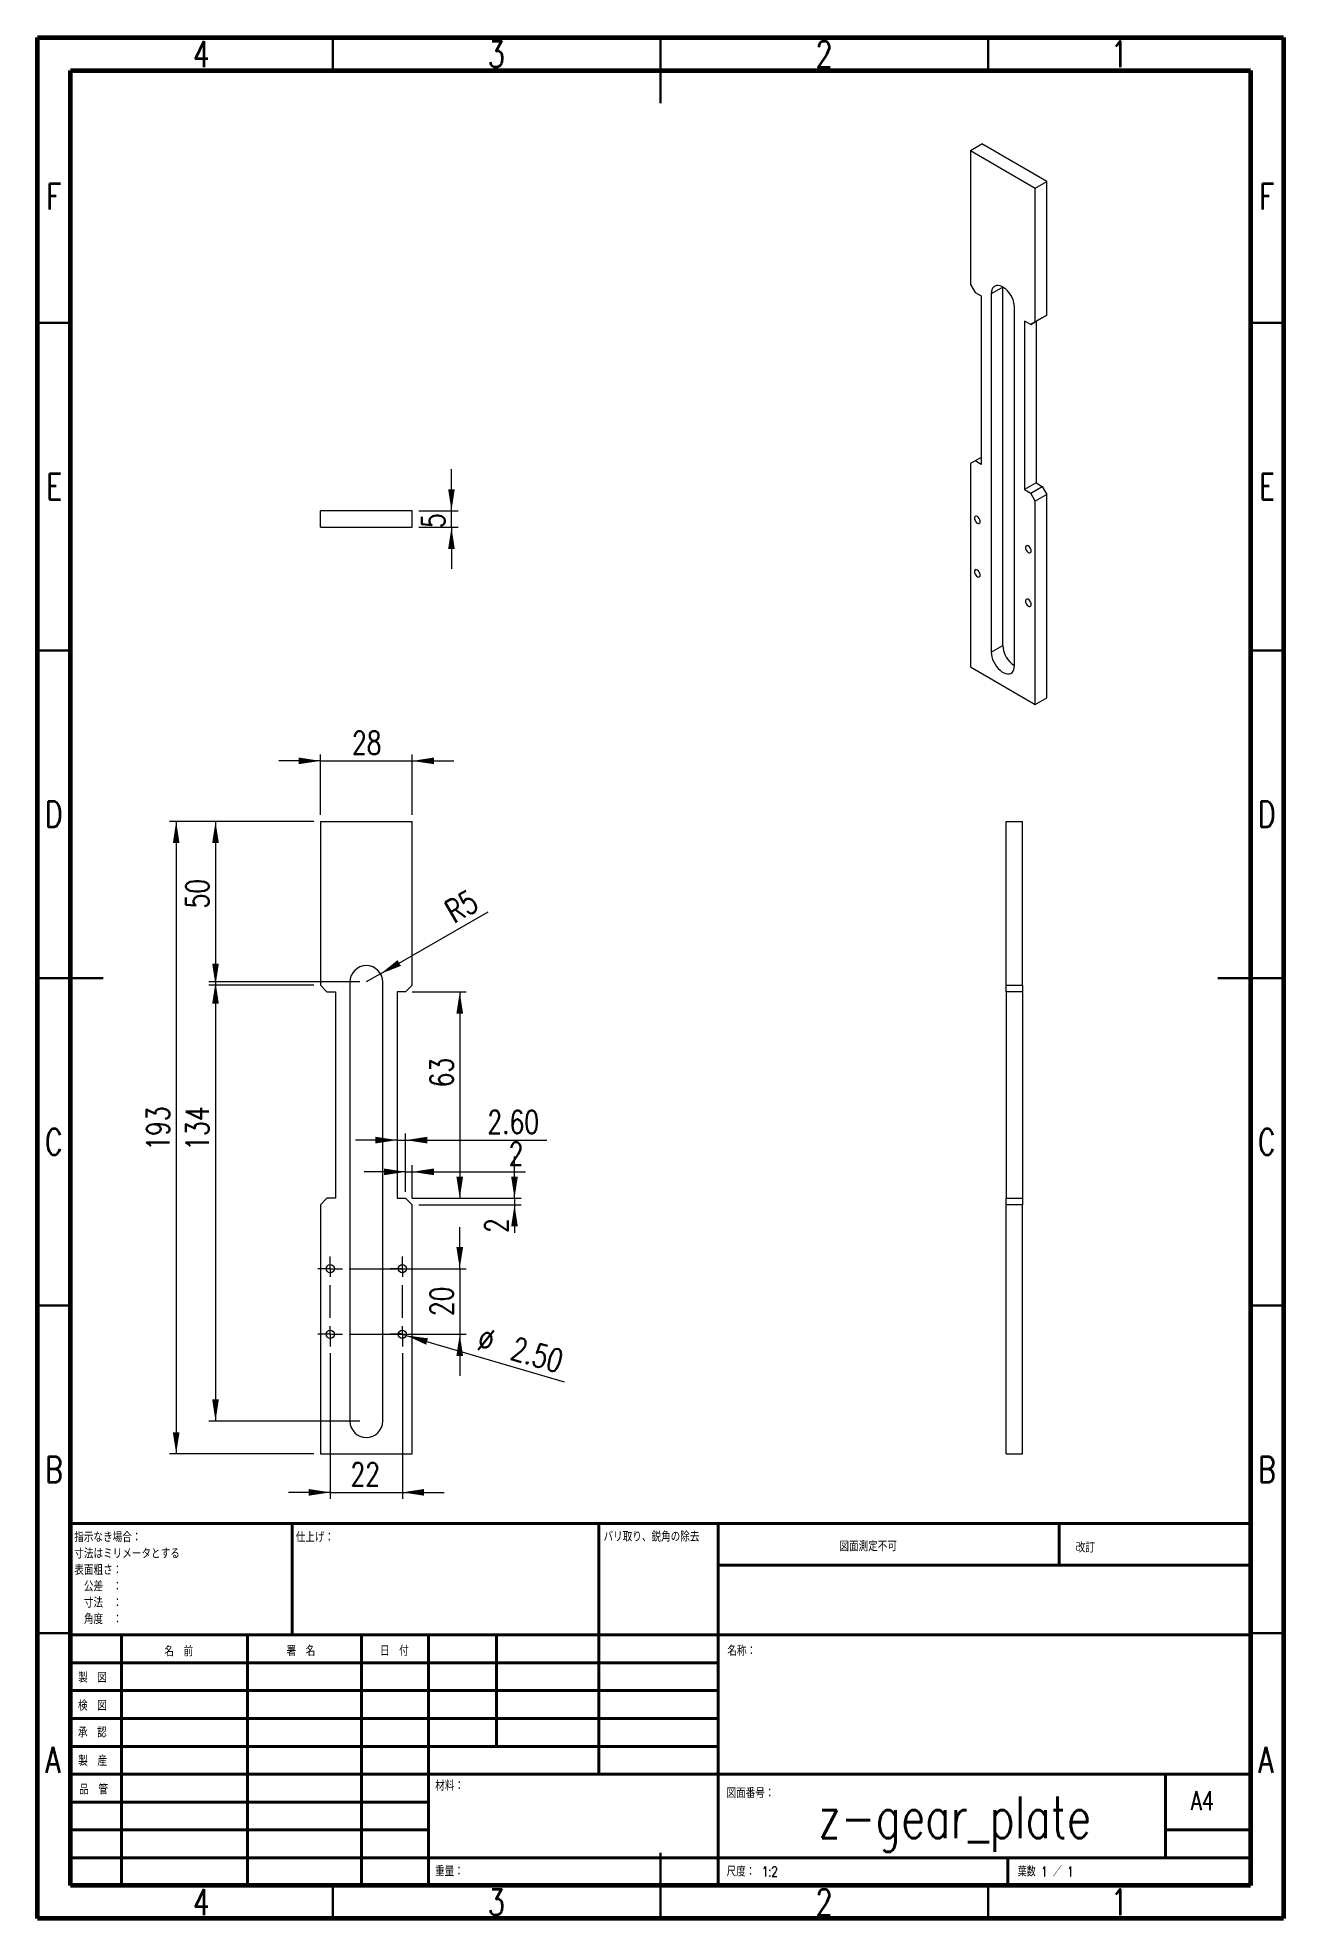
# Model space of a CAD drawing. Header units: millimetres. Extents: x 15 to 205, y 5 to 292.
import ezdxf

# ---------------------------------------------------------------- set-up
doc = ezdxf.new("R2010")
doc.units = ezdxf.units.MM
doc.linetypes.add('CENTERX2', pattern=[20.32, 12.7, -2.54, 2.54, -2.54])
doc.styles.add('SLDTEXTSTYLE0', font='TXT', dxfattribs={"width": 0.75, "bigfont": 'bigfont'})
doc.styles.add('SLDTEXTSTYLE1', font='TXT', dxfattribs={"width": 0.65625, "bigfont": 'bigfont'})
doc.dimstyles.new('SLDDIMSTYLE0', dxfattribs={"dimtxt": 3.5, "dimasz": 3.302, "dimexe": 0, "dimexo": 0.0625, "dimgap": 0.875, "dimtad": 1, "dimlfac": 2, "dimrnd": 1e-09, "dimzin": 12, "dimdsep": 46, "dimtxsty": 'SLDTEXTSTYLE0', "dimsah": 1, "dimcen": 0.09, "dimadec": 0, "dimazin": 3, "dimtfac": 1, "dimtofl": 0, "dimtmove": 0, "dimatfit": 3, "dimfxl": 1, "dimfrac": 2, "dimtolj": 1, "dimtzin": 12, "dimarcsym": 0})
doc.dimstyles.new('SLDDIMSTYLE1', dxfattribs={"dimtxt": 3.5, "dimasz": 3.302, "dimexe": 0, "dimexo": 0.0625, "dimgap": 0.875, "dimtad": 1, "dimlfac": 2, "dimrnd": 1e-09, "dimzin": 12, "dimdsep": 46, "dimtxsty": 'SLDTEXTSTYLE0', "dimsah": 1, "dimcen": 0.09, "dimadec": 0, "dimazin": 3, "dimtfac": 1, "dimtmove": 0, "dimatfit": 0, "dimfxl": 1, "dimfrac": 2, "dimtolj": 1, "dimtzin": 12, "dimarcsym": 0})
doc.dimstyles.new('SLDDIMSTYLE2', dxfattribs={"dimtxt": 3.5, "dimasz": 3.302, "dimexe": 0, "dimexo": 0.0625, "dimgap": 0.875, "dimtad": 1, "dimlfac": 2, "dimrnd": 1e-09, "dimzin": 12, "dimdsep": 46, "dimtxsty": 'SLDTEXTSTYLE0', "dimsah": 1, "dimcen": 0, "dimadec": 0, "dimazin": 3, "dimtfac": 1, "dimtofl": 0, "dimtmove": 0, "dimatfit": 3, "dimfxl": 1, "dimfrac": 2, "dimtolj": 1, "dimtzin": 12, "dimarcsym": 0})
doc.dimstyles.new('SLDDIMSTYLE3', dxfattribs={"dimtxt": 3.5, "dimasz": 3.302, "dimexe": 0, "dimexo": 0.0625, "dimgap": 0.875, "dimtad": 1, "dimlfac": 2, "dimrnd": 1e-09, "dimzin": 4, "dimdsep": 46, "dimtxsty": 'SLDTEXTSTYLE0', "dimsah": 1, "dimcen": 0.09, "dimadec": 0, "dimazin": 1, "dimtfac": 1, "dimtmove": 0, "dimatfit": 0, "dimfxl": 1, "dimfrac": 2, "dimtolj": 1, "dimtzin": 12, "dimarcsym": 0})
doc.dimstyles.new('SLDDIMSTYLE4', dxfattribs={"dimtxt": 3.5, "dimasz": 3.302, "dimexe": 0, "dimexo": 0.0625, "dimgap": 0.875, "dimtad": 1, "dimlfac": 2, "dimrnd": 1e-09, "dimzin": 4, "dimdsep": 46, "dimtxsty": 'SLDTEXTSTYLE0', "dimblk1": 'NONE', "dimsah": 1, "dimcen": 0, "dimadec": 0, "dimazin": 1, "dimtfac": 1, "dimtmove": 0, "dimatfit": 3, "dimldrblk": 'NONE', "dimfxl": 1, "dimfrac": 2, "dimtolj": 1, "dimtzin": 12, "dimarcsym": 0})

# ---------------------------------------------------------------- blocks, each defined once
blk = doc.blocks.new('SW_NOTE_0')
at = {"color": 0, "linetype": 'Continuous', "lineweight": 0, "char_height": 1.5, "attachment_point": 1, "style": 'SLDTEXTSTYLE0'}
for s, insert in [('指示なき場合：', (0, 1.93)), ('寸法はミリメータとする\u3000', (0, -0.57)), ('表面粗さ：', (0, -3.07)), ('\u3000公差\u3000：', (0, -5.57)), ('\u3000寸法\u3000：', (0, -8.07)), ('\u3000角度\u3000：', (0, -10.57))]:
    blk.add_mtext(s, dxfattribs=dict(at, insert=insert))
blk = doc.blocks.new('_D')
at = {"color": 7, "linetype": 'Continuous', "lineweight": 0}
for p, q in [((57.13, 172.39), (35.13, 172.39)), ((36.13, 172.39), (36.13, 75.89)), ((57.13, 75.89), (35.13, 75.89))]:
    blk.add_line(p, q, dxfattribs=at)
for points in [[(36.13, 172.39), (35.62, 169.08), (36.64, 169.08)], [(36.13, 75.89), (36.64, 79.19), (35.62, 79.19)]]:
    blk.add_solid(points, dxfattribs=at)
at = {"color": 7, "linetype": 'Continuous', "lineweight": 0, "insert": (31.62, 122.15), "char_height": 3.5, "attachment_point": 1, "rotation": 90, "style": 'SLDTEXTSTYLE0'}
blk.add_mtext('193', dxfattribs=at)
blk = doc.blocks.new('_D_1')
at = {"color": 7, "linetype": 'Continuous', "lineweight": 0}
for p, q in [((58.13, 181.63), (51.78, 181.63)), ((58.13, 173.39), (58.13, 182.63)), ((58.13, 181.63), (72.13, 181.63)), ((72.13, 173.39), (72.13, 182.63)), ((72.13, 181.63), (78.48, 181.63))]:
    blk.add_line(p, q, dxfattribs=at)
for points in [[(58.13, 181.63), (54.83, 182.14), (54.83, 181.13)], [(72.13, 181.63), (75.43, 181.13), (75.43, 182.14)]]:
    blk.add_solid(points, dxfattribs=at)
at = {"color": 7, "linetype": 'Continuous', "lineweight": 0, "insert": (62.95, 186.15), "char_height": 3.5, "attachment_point": 1, "style": 'SLDTEXTSTYLE0'}
blk.add_mtext('28', dxfattribs=at)
blk = doc.blocks.new('_D_2')
at = {"color": 7, "linetype": 'Continuous', "lineweight": 0}
for p, q in [((57.13, 172.39), (41.13, 172.39)), ((42.13, 172.39), (42.13, 147.39)), ((57.13, 147.39), (41.13, 147.39))]:
    blk.add_line(p, q, dxfattribs=at)
for points in [[(42.13, 172.39), (41.62, 169.08), (42.64, 169.08)], [(42.13, 147.39), (42.64, 150.69), (41.62, 150.69)]]:
    blk.add_solid(points, dxfattribs=at)
at = {"color": 7, "linetype": 'Continuous', "lineweight": 0, "insert": (37.62, 159.12), "char_height": 3.5, "attachment_point": 1, "rotation": 90, "style": 'SLDTEXTSTYLE0'}
blk.add_mtext('50', dxfattribs=at)
blk = doc.blocks.new('_D_3')
at = {"color": 7, "linetype": 'Continuous', "lineweight": 0}
for p, q in [((64.13, 147.89), (41.13, 147.89)), ((42.13, 147.89), (42.13, 80.89)), ((64.13, 80.89), (41.13, 80.89))]:
    blk.add_line(p, q, dxfattribs=at)
for points in [[(42.13, 147.89), (41.62, 144.58), (42.64, 144.58)], [(42.13, 80.89), (42.64, 84.19), (41.62, 84.19)]]:
    blk.add_solid(points, dxfattribs=at)
at = {"color": 7, "linetype": 'Continuous', "lineweight": 0, "insert": (37.62, 122.15), "char_height": 3.5, "attachment_point": 1, "rotation": 90, "style": 'SLDTEXTSTYLE0'}
blk.add_mtext('134', dxfattribs=at)
blk = doc.blocks.new('_D_4')
at = {"color": 7, "linetype": 'Continuous', "lineweight": 0}
for q in [(83.72, 158.62), (65.13, 147.89)]:
    blk.add_line((67.3, 149.14), q, dxfattribs=at)
blk.add_solid([(67.3, 149.14), (70.41, 150.35), (69.9, 151.23)], dxfattribs=at)
at = {"color": 7, "linetype": 'Continuous', "lineweight": 0, "insert": (76.78, 159.79), "char_height": 3.5, "attachment_point": 1, "rotation": 30, "style": 'SLDTEXTSTYLE0'}
blk.add_mtext('R5', dxfattribs=at)
blk = doc.blocks.new('_D_5')
at = {"color": 7, "linetype": 'Continuous', "lineweight": 0}
for p, q in [((79.38, 104.14), (79.38, 110.49)), ((62.51, 104.14), (80.38, 104.14)), ((79.38, 104.14), (79.38, 94.14)), ((62.51, 94.14), (80.38, 94.14)), ((79.38, 94.14), (79.38, 87.79))]:
    blk.add_line(p, q, dxfattribs=at)
for points in [[(79.38, 104.14), (79.89, 107.44), (78.87, 107.44)], [(79.38, 94.14), (78.87, 90.83), (79.89, 90.83)]]:
    blk.add_solid(points, dxfattribs=at)
at = {"color": 7, "linetype": 'Continuous', "lineweight": 0, "insert": (74.87, 96.91), "char_height": 3.5, "attachment_point": 1, "rotation": 90, "style": 'SLDTEXTSTYLE0'}
blk.add_mtext('20', dxfattribs=at)
blk = doc.blocks.new('_D_6')
at = {"color": 7, "linetype": 'Continuous', "lineweight": 0}
for p, q in [((59.63, 91.26), (59.63, 69.01)), ((70.63, 91.26), (70.63, 69.01)), ((59.63, 70.01), (53.28, 70.01)), ((59.63, 70.01), (70.63, 70.01)), ((70.63, 70.01), (76.98, 70.01))]:
    blk.add_line(p, q, dxfattribs=at)
for points in [[(59.63, 70.01), (56.33, 70.52), (56.33, 69.5)], [(70.63, 70.01), (73.93, 69.5), (73.93, 70.52)]]:
    blk.add_solid(points, dxfattribs=at)
at = {"color": 7, "linetype": 'Continuous', "lineweight": 0, "insert": (62.72, 74.52), "char_height": 3.5, "attachment_point": 1, "style": 'SLDTEXTSTYLE0'}
blk.add_mtext('22', dxfattribs=at)
blk = doc.blocks.new('_D_7')
at = {"color": 7, "linetype": 'Continuous', "lineweight": 0}
for p, q in [((72.13, 146.39), (80.38, 146.39)), ((79.38, 146.39), (79.38, 114.89)), ((72.13, 114.89), (80.38, 114.89))]:
    blk.add_line(p, q, dxfattribs=at)
for points in [[(79.38, 146.39), (78.87, 143.08), (79.89, 143.08)], [(79.38, 114.89), (79.89, 118.19), (78.87, 118.19)]]:
    blk.add_solid(points, dxfattribs=at)
at = {"color": 7, "linetype": 'Continuous', "lineweight": 0, "insert": (74.87, 131.82), "char_height": 3.5, "attachment_point": 1, "rotation": 90, "style": 'SLDTEXTSTYLE0'}
blk.add_mtext('63', dxfattribs=at)
blk = doc.blocks.new('_D_8')
at = {"color": 7, "linetype": 'Continuous', "lineweight": 0}
for p, q in [((69.83, 123.76), (63.48, 123.76)), ((69.83, 123.76), (71.13, 123.76)), ((71.13, 115.89), (71.13, 124.76)), ((71.13, 123.76), (92.66, 123.76))]:
    blk.add_line(p, q, dxfattribs=at)
for points in [[(69.83, 123.76), (66.53, 124.27), (66.53, 123.25)], [(71.13, 123.76), (74.43, 123.25), (74.43, 124.27)]]:
    blk.add_solid(points, dxfattribs=at)
at = {"color": 7, "linetype": 'Continuous', "lineweight": 0, "insert": (83.6, 128.27), "char_height": 3.5, "attachment_point": 1, "style": 'SLDTEXTSTYLE0'}
blk.add_mtext('2.60', dxfattribs=at)
blk = doc.blocks.new('_D_9')
at = {"color": 7, "linetype": 'Continuous', "lineweight": 0}
for p, q in [((87.73, 114.89), (87.73, 121.24)), ((72.13, 114.89), (88.73, 114.89)), ((87.73, 114.89), (87.73, 113.89)), ((73.13, 113.89), (88.73, 113.89)), ((87.73, 113.89), (87.73, 109.6))]:
    blk.add_line(p, q, dxfattribs=at)
for points in [[(87.73, 114.89), (88.24, 118.19), (87.22, 118.19)], [(87.73, 113.89), (87.22, 110.58), (88.24, 110.58)]]:
    blk.add_solid(points, dxfattribs=at)
at = {"color": 7, "linetype": 'Continuous', "lineweight": 0, "insert": (83.22, 109.6), "char_height": 3.5, "attachment_point": 1, "rotation": 90, "style": 'SLDTEXTSTYLE0'}
blk.add_mtext('2', dxfattribs=at)
blk = doc.blocks.new('_D_10')
at = {"color": 7, "linetype": 'Continuous', "lineweight": 0}
for p, q in [((71.13, 118.92), (64.78, 118.92)), ((71.13, 115.89), (71.13, 119.92)), ((71.13, 118.92), (72.13, 118.92)), ((72.13, 114.89), (72.13, 119.92)), ((72.13, 118.92), (89.42, 118.92))]:
    blk.add_line(p, q, dxfattribs=at)
for points in [[(71.13, 118.92), (67.83, 119.43), (67.83, 118.41)], [(72.13, 118.92), (75.43, 118.41), (75.43, 119.43)]]:
    blk.add_solid(points, dxfattribs=at)
at = {"color": 7, "linetype": 'Continuous', "lineweight": 0, "insert": (86.84, 123.43), "char_height": 3.5, "attachment_point": 1, "style": 'SLDTEXTSTYLE0'}
blk.add_mtext('2', dxfattribs=at)
blk = doc.blocks.new('_D_11')
at = {"color": 7, "linetype": 'Continuous', "lineweight": 0}
for q in [(70.03, 94.31), (95.29, 86.88)]:
    blk.add_line((71.23, 93.96), q, dxfattribs=at)
blk.add_solid([(71.23, 93.96), (74.25, 92.54), (74.54, 93.51)], dxfattribs=at)
at = {"color": 7, "linetype": 'Continuous', "lineweight": 0, "char_height": 3.5, "attachment_point": 1, "rotation": 343.5964, "style": 'SLDTEXTSTYLE0'}
for s, insert in [('%%c', (82.81, 95.22)), ('2.50', (87.89, 93.78))]:
    blk.add_mtext(s, dxfattribs=dict(at, insert=insert))
blk = doc.blocks.new('_NONE')
blk = doc.blocks.new('SW_CENTERMARKSYMBOL_0')
at = {"color": 0, "linetype": 'Continuous', "lineweight": 0}
for p, q in [((-1.25, 0), (-1.875, 0)), ((0, 0), (-1.25, 0)), ((0, 1.25), (0, 1.875)), ((0, 0), (0, 1.25)), ((0, 0), (0, -1.25)), ((0, 0), (1.25, 0)), ((1.25, 0), (1.875, 0)), ((-1.25, -10), (-1.875, -10)), ((0, -10), (-1.25, -10)), ((0, -10), (0, -8.75)), ((0, -10), (0, -11.25)), ((0, -10), (1.25, -10)), ((0, -11.25), (0, -11.875)), ((1.25, -10), (1.875, -10))]:
    blk.add_line(p, q, dxfattribs=at)
at = {"color": 0, "linetype": 'CENTERX2', "lineweight": 0}
blk.add_line((0, -7.5), (0, -2.5), dxfattribs=at)
blk = doc.blocks.new('SW_CENTERMARKSYMBOL_1')
at = {"color": 0, "linetype": 'Continuous', "lineweight": 0}
for p, q in [((-1.25, 0), (-1.875, 0)), ((0, 0), (-1.25, 0)), ((0, 1.25), (0, 1.875)), ((0, 0), (0, 1.25)), ((0, 0), (0, -1.25)), ((0, 0), (1.25, 0)), ((1.25, 0), (1.875, 0)), ((-1.25, -10), (-1.875, -10)), ((0, -10), (-1.25, -10)), ((0, -10), (0, -8.75)), ((0, -10), (0, -11.25)), ((0, -10), (1.25, -10)), ((0, -11.25), (0, -11.875)), ((1.25, -10), (1.875, -10))]:
    blk.add_line(p, q, dxfattribs=at)
at = {"color": 0, "linetype": 'CENTERX2', "lineweight": 0}
blk.add_line((0, -7.5), (0, -2.5), dxfattribs=at)
blk = doc.blocks.new('_D_12')
at = {"color": 7, "linetype": 'Continuous', "lineweight": 0}
for p, q in [((78.12, 219.78), (78.12, 226.13)), ((73.13, 219.78), (79.12, 219.78)), ((78.12, 217.28), (78.12, 219.78)), ((73.13, 217.28), (79.12, 217.28)), ((78.12, 217.28), (78.12, 210.93))]:
    blk.add_line(p, q, dxfattribs=at)
for points in [[(78.12, 219.78), (78.62, 223.08), (77.61, 223.08)], [(78.12, 217.28), (77.61, 213.98), (78.62, 213.98)]]:
    blk.add_solid(points, dxfattribs=at)
at = {"color": 7, "linetype": 'Continuous', "lineweight": 0, "insert": (73.6, 217.17), "char_height": 3.5, "attachment_point": 1, "rotation": 90, "style": 'SLDTEXTSTYLE0'}
blk.add_mtext('5', dxfattribs=at)

msp = doc.modelspace()

# ---------------------------------------------------------------- linework, layer by layer
at = {"color": 7, "linetype": 'Continuous', "lineweight": 60}
for p, q in [((15, 5), (15, 292)), ((15, 292), (205, 292)), ((205, 292), (205, 5)), ((20, 10), (20, 287)), ((20, 287), (200, 287)), ((200, 287), (200, 10)), ((200, 10), (20, 10)), ((205, 5), (15, 5))]:
    msp.add_line(p, q, dxfattribs=at)
at = {"color": 7, "linetype": 'Continuous', "lineweight": 30}
for p, q in [((60, 287), (60, 292)), ((110, 292), (110, 282)), ((110, 287), (110, 292)), ((160, 287), (160, 292)), ((20, 248.5), (15, 248.5)), ((200, 248.5), (205, 248.5)), ((20, 198.5), (15, 198.5)), ((200, 198.5), (205, 198.5)), ((15, 148.5), (25, 148.5)), ((20, 148.5), (15, 148.5)), ((205, 148.5), (195, 148.5)), ((200, 148.5), (205, 148.5)), ((20, 98.5), (15, 98.5)), ((200, 98.5), (205, 98.5)), ((20, 48.5), (15, 48.5)), ((200, 48.5), (205, 48.5)), ((110, 5), (110, 15)), ((60, 10), (60, 5)), ((110, 10), (110, 5)), ((160, 10), (160, 5))]:
    msp.add_line(p, q, dxfattribs=at)
at = {"color": 7, "linetype": 'Continuous', "lineweight": 15}
for p, q in [((157.2668, 274.755), (159.0346, 275.7755)), ((168.934, 270.0606), (159.0346, 275.7755)), ((157.2668, 274.755), (167.1663, 269.0401)), ((157.2668, 274.755), (157.2668, 254.3414)), ((167.1663, 269.0401), (168.934, 270.0606)), ((168.934, 249.6471), (168.934, 270.0606)), ((167.1663, 248.6266), (167.1663, 269.0401)), ((157.2668, 254.3414), (157.9739, 253.1167)), ((157.9739, 253.1167), (158.8931, 252.586)), ((158.8931, 252.586), (158.8931, 226.865)), ((162.2165, 253.9333), (160.4488, 252.9128)), ((160.4488, 252.9128), (160.4488, 198.2046)), ((162.2165, 199.2251), (162.2165, 253.9333)), ((163.9843, 196.1635), (163.9843, 250.8718)), ((166.4592, 248.2182), (165.5399, 248.7489)), ((165.5399, 248.7489), (165.5399, 223.0279)), ((168.2269, 249.2388), (166.4592, 248.2182)), ((166.4592, 248.2182), (167.1663, 248.6266)), ((167.1663, 248.6266), (168.934, 249.6471)), ((167.3077, 248.7081), (167.3077, 224.0484)), ((168.934, 249.6471), (168.2269, 249.2388)), ((157.9739, 227.3957), (157.2668, 226.9873)), ((157.2668, 226.9873), (157.2668, 195.9588)), ((158.8931, 227.9263), (157.9739, 227.3957)), ((158.8931, 226.865), (157.9739, 227.3957)), ((167.3077, 224.0484), (165.5399, 223.0279)), ((167.3077, 224.0484), (168.2269, 223.5177)), ((165.5399, 223.0279), (166.4592, 222.4972)), ((166.4592, 222.4972), (168.2269, 223.5177)), ((167.1663, 221.2725), (166.4592, 222.4972)), ((168.934, 222.293), (167.1663, 221.2725)), ((167.1663, 190.2439), (167.1663, 221.2725)), ((168.2269, 223.5177), (168.934, 222.293)), ((168.934, 191.2644), (168.934, 222.293)), ((72.1305, 219.7772), (58.1305, 219.7772)), ((58.1305, 217.2772), (58.1305, 219.7772)), ((72.1305, 217.2772), (72.1305, 219.7772)), ((58.1305, 217.2772), (72.1305, 217.2772)), ((160.4488, 198.2046), (162.2165, 199.2251)), ((157.2668, 195.9588), (167.1663, 190.2439)), ((167.1663, 190.2439), (168.934, 191.2644)), ((58.1305, 172.3853), (72.1305, 172.3853)), ((58.1305, 172.3853), (58.1305, 147.3853)), ((72.1305, 147.3853), (72.1305, 172.3853)), ((162.7023, 172.3853), (165.2023, 172.3853)), ((162.7023, 147.3853), (162.7023, 172.3853)), ((165.2023, 147.3853), (165.2023, 172.3853)), ((58.1305, 147.3853), (59.1305, 146.3853)), ((59.1305, 146.3853), (60.4305, 146.3853)), ((60.4305, 146.3853), (60.4305, 114.8853)), ((62.6305, 147.8853), (62.6305, 80.8853)), ((67.6305, 80.8853), (67.6305, 147.8853)), ((71.1305, 146.3853), (69.8305, 146.3853)), ((69.8305, 146.3853), (69.8305, 114.8853)), ((71.1305, 146.3853), (72.1305, 147.3853)), ((162.7023, 146.3853), (162.7023, 147.3853)), ((162.7023, 147.3853), (165.2023, 147.3853)), ((165.2023, 146.3853), (162.7023, 146.3853)), ((162.7023, 146.3853), (162.7023, 114.8853)), ((165.2023, 147.3853), (165.2023, 146.3853)), ((165.2023, 146.3853), (165.2023, 114.8853)), ((59.1305, 114.8853), (58.1305, 113.8853)), ((60.4305, 114.8853), (59.1305, 114.8853)), ((69.8305, 114.8853), (71.1305, 114.8853)), ((72.1305, 113.8853), (71.1305, 114.8853)), ((162.7023, 113.8853), (162.7023, 114.8853)), ((162.7023, 114.8853), (165.2023, 114.8853)), ((165.2023, 114.8853), (165.2023, 113.8853)), ((58.1305, 113.8853), (58.1305, 75.8853)), ((72.1305, 75.8853), (72.1305, 113.8853)), ((162.7023, 75.8853), (162.7023, 113.8853)), ((165.2023, 113.8853), (162.7023, 113.8853)), ((165.2023, 75.8853), (165.2023, 113.8853)), ((58.1305, 75.8853), (72.1305, 75.8853)), ((162.7023, 75.8853), (165.2023, 75.8853))]:
    msp.add_line(p, q, dxfattribs=at)
at = {"color": 7, "linetype": 'Continuous', "lineweight": 40}
for p, q in [((20, 65.25), (200, 65.25)), ((20, 65.25), (20, 10)), ((53.8, 48.25), (53.8, 65.25)), ((100.6, 65.25), (100.6, 27)), ((118.8, 65.25), (118.8, 10)), ((170.8, 58.875), (170.8, 65.25)), ((200, 58.875), (118.8, 58.875)), ((200, 48.25), (20, 48.25)), ((27.8, 48.25), (27.8, 10)), ((46.991, 48.25), (46.991, 10)), ((64.3989, 48.25), (64.3989, 10)), ((74.6, 10), (74.6, 48.25)), ((85, 31.25), (85, 48.25)), ((118.8, 44), (20, 44)), ((118.8, 39.75), (20, 39.75)), ((118.8, 35.5), (20, 35.5)), ((118.8, 31.25), (20, 31.25)), ((74.6, 27), (20, 27)), ((74.6, 27), (200, 27)), ((187, 14.25), (187, 27)), ((74.6, 22.7499), (20, 22.7499)), ((74.6, 18.5), (20, 18.5)), ((200, 18.5), (187, 18.5)), ((20, 14.25), (200, 14.25)), ((163, 10), (163, 14.25))]:
    msp.add_line(p, q, dxfattribs=at)
at = {"color": 7, "linetype": 'Continuous', "lineweight": 15, "flags": 128}
for points in [[(163.9843, 250.8718), (163.9602, 251.2217), (163.8885, 251.5899), (163.7712, 251.9663), (163.6115, 252.3408), (163.4138, 252.703), (163.1834, 253.0431), (162.9266, 253.3518), (162.6505, 253.6207), (162.3625, 253.8424), (162.0706, 254.0109), (161.7826, 254.1217), (161.5064, 254.1716), (161.2497, 254.1594), (161.0193, 254.0853), (160.8215, 253.9514), (160.6618, 253.7614), (160.5445, 253.5203), (160.4729, 253.2349), (160.4488, 252.9128)], [(157.8855, 218.6689), (157.9094, 218.4893), (157.9787, 218.3016), (158.0857, 218.1261), (158.219, 217.9817), (158.3639, 217.8841), (158.505, 217.8439), (158.6268, 217.8655), (158.7161, 217.9465), (158.7634, 218.0781), (158.7634, 218.2461), (158.7161, 218.4323), (158.6268, 218.6164), (158.505, 218.7786), (158.3639, 218.9013), (158.219, 218.9711), (158.0857, 218.9805), (157.9787, 218.9285), (157.9094, 218.8208), (157.8855, 218.6689)], [(166.5476, 213.6684), (166.5236, 213.8479), (166.4544, 214.0356), (166.3473, 214.2112), (166.2141, 214.3556), (166.0691, 214.4532), (165.9281, 214.4933), (165.8063, 214.4718), (165.7169, 214.3908), (165.6697, 214.2591), (165.6697, 214.0912), (165.7169, 213.905), (165.8063, 213.7208), (165.9281, 213.5586), (166.0691, 213.436), (166.2141, 213.3662), (166.3473, 213.3567), (166.4544, 213.4087), (166.5236, 213.5165), (166.5476, 213.6684)], [(157.8855, 210.5035), (157.9094, 210.3239), (157.9787, 210.1362), (158.0857, 209.9606), (158.219, 209.8162), (158.3639, 209.7187), (158.505, 209.6785), (158.6268, 209.7001), (158.7161, 209.7811), (158.7634, 209.9127), (158.7634, 210.0807), (158.7161, 210.2669), (158.6268, 210.451), (158.505, 210.6132), (158.3639, 210.7359), (158.219, 210.8057), (158.0857, 210.8151), (157.9787, 210.7631), (157.9094, 210.6553), (157.8855, 210.5035)], [(166.5476, 205.503), (166.5236, 205.6825), (166.4544, 205.8702), (166.3473, 206.0458), (166.2141, 206.1902), (166.0691, 206.2878), (165.9281, 206.3279), (165.8063, 206.3064), (165.7169, 206.2254), (165.6697, 206.0937), (165.6697, 205.9257), (165.7169, 205.7396), (165.8063, 205.5554), (165.9281, 205.3932), (166.0691, 205.2706), (166.2141, 205.2007), (166.3473, 205.1913), (166.4544, 205.2433), (166.5236, 205.3511), (166.5476, 205.503)], [(160.4488, 198.2046), (160.4729, 197.8546), (160.5445, 197.4864), (160.6618, 197.11), (160.8215, 196.7356), (161.0193, 196.3734), (161.2497, 196.0333), (161.5064, 195.7246), (161.7826, 195.4557), (162.0706, 195.2339), (162.3625, 195.0654), (162.6505, 194.9546), (162.9266, 194.9047), (163.1834, 194.9169), (163.4138, 194.991), (163.6115, 195.1249), (163.7712, 195.315), (163.8885, 195.556), (163.9602, 195.8415), (163.9843, 196.1635)]]:
    msp.add_lwpolyline(points, dxfattribs=at)
at = {"color": 7, "linetype": 'Continuous', "lineweight": 15}
for centre in [(59.6305, 104.1353), (70.6305, 104.1353), (59.6305, 94.1353), (70.6305, 94.1353)]:
    msp.add_circle(centre, 0.625, dxfattribs=at)
for centre, radius, start, end in [((166.0166, 199.3778), 3.8031, 182.301394, 237.698606), ((65.1305, 147.8853), 2.5, 0, 180), ((65.1305, 80.8853), 2.5, 180, 0)]:
    msp.add_arc(centre, radius, start, end, dxfattribs=at)

# ---------------------------------------------------------------- block references
at = {"color": 7, "linetype": 'Continuous', "lineweight": 0}
for name, p in [('SW_CENTERMARKSYMBOL_1', (59.6305, 104.1353)), ('SW_CENTERMARKSYMBOL_0', (70.6305, 104.1353)), ('SW_NOTE_0', (20.5937, 61.9874))]:
    msp.add_blockref(name, p, dxfattribs=at)

# ---------------------------------------------------------------- texts
for s, insert, char_height, attachment_point, style in [('4', (39.96, 291.4739), 3.9688, 2, 'SLDTEXTSTYLE0'), ('3', (84.96, 291.4739), 3.9688, 2, 'SLDTEXTSTYLE0'), ('2', (134.96, 291.4739), 3.9688, 2, 'SLDTEXTSTYLE0'), ('1', (179.96, 291.4739), 3.9688, 2, 'SLDTEXTSTYLE0'), ('F', (17.4577, 269.7239), 3.9688, 2, 'SLDTEXTSTYLE0'), ('F', (202.4577, 269.7239), 3.9688, 2, 'SLDTEXTSTYLE0'), ('E', (17.5078, 225.4739), 3.9688, 2, 'SLDTEXTSTYLE0'), ('E', (202.5078, 225.4739), 3.9688, 2, 'SLDTEXTSTYLE0'), ('D', (17.4527, 175.4739), 3.9688, 2, 'SLDTEXTSTYLE0'), ('D', (202.4527, 175.4739), 3.9688, 2, 'SLDTEXTSTYLE0'), ('C', (17.4587, 125.4739), 3.9688, 2, 'SLDTEXTSTYLE0'), ('C', (202.4587, 125.4739), 3.9688, 2, 'SLDTEXTSTYLE0'), ('B', (17.4706, 75.4739), 3.9688, 2, 'SLDTEXTSTYLE0'), ('B', (202.4706, 75.4739), 3.9688, 2, 'SLDTEXTSTYLE0'), ('仕上げ：', (54.3713, 63.9193), 1.5, 1, 'SLDTEXTSTYLE0'), ('バリ取り、鋭角の除去', (101.3092, 64.0031), 1.5, 1, 'SLDTEXTSTYLE0'), ('図面測定不可', (137.2891, 62.533), 1.5, 1, 'SLDTEXTSTYLE0'), ('改訂', (173.3276, 62.3349), 1.5, 1, 'SLDTEXTSTYLE0'), ('名\u3000前', (34.3222, 46.5015), 1.5, 1, 'SLDTEXTSTYLE0'), ('\u3000\u3000署\u3000名', (50.0336, 46.5618), 1.5, 1, 'SLDTEXTSTYLE0'), ('日\u3000付', (67.2147, 46.5762), 1.5, 1, 'SLDTEXTSTYLE0'), ('名称：', (120.2022, 46.5762), 1.5, 1, 'SLDTEXTSTYLE0'), ('製\u3000図', (21.1892, 42.4918), 1.5, 1, 'SLDTEXTSTYLE0'), ('検\u3000図', (21.1558, 38.2165), 1.5, 1, 'SLDTEXTSTYLE0'), ('承\u3000認', (21.1471, 34.1264), 1.5, 1, 'SLDTEXTSTYLE0'), ('A', (17.3397, 31.1677), 3.9688, 2, 'SLDTEXTSTYLE0'), ('製\u3000産', (21.2005, 29.7958), 1.5, 1, 'SLDTEXTSTYLE0'), ('A', (202.3397, 31.1677), 3.9688, 2, 'SLDTEXTSTYLE0'), ('材料：', (75.6459, 25.9861), 1.5, 1, 'SLDTEXTSTYLE0'), ('品\u3000管', (21.3371, 25.4118), 1.5, 1, 'SLDTEXTSTYLE0'), ('図面番号：', (120.074, 24.8686), 1.5, 1, 'SLDTEXTSTYLE0'), ('z-gear_plate', (154.845, 23.6069), 6.35, 2, 'SLDTEXTSTYLE0'), ('A4', (190.8712, 24.4064), 2.91042, 1, 'SLDTEXTSTYLE0'), ('重量：', (75.6178, 12.9493), 1.4986, 1, 'SLDTEXTSTYLE0'), ('尺度： 1:2', (120.074, 12.9001), 1.5, 1, 'SLDTEXTSTYLE0'), ('葉数 1 ／ 1', (164.4783, 12.9001), 1.5, 1, 'SLDTEXTSTYLE1'), ('4', (39.96, 9.4739), 3.9688, 2, 'SLDTEXTSTYLE0'), ('3', (84.96, 9.4739), 3.9688, 2, 'SLDTEXTSTYLE0'), ('2', (134.96, 9.4739), 3.9688, 2, 'SLDTEXTSTYLE0'), ('1', (179.96, 9.4739), 3.9688, 2, 'SLDTEXTSTYLE0')]:
    msp.add_mtext(s, dxfattribs=dict(at, insert=insert, char_height=char_height, attachment_point=attachment_point, style=style))

# ---------------------------------------------------------------- dimensions: what is measured, and where the dimension line sits
for base, p1, p2, dimstyle, picture, middle in [((78.1165, 219.7772), (72.1305, 217.2772), (72.1305, 219.7772), 'SLDDIMSTYLE1', '_D_12', (78.1165, 218.4644)), ((36.1305, 75.8853), (58.1305, 172.3853), (58.1305, 75.8853), 'SLDDIMSTYLE0', '_D', (36.1305, 126.0293)), ((42.1305, 147.3853), (58.1305, 172.3853), (58.1305, 147.3853), 'SLDDIMSTYLE0', '_D_2', (42.1305, 161.7053)), ((42.1305, 80.8853), (65.1305, 147.8853), (65.1305, 80.8853), 'SLDDIMSTYLE0', '_D_3', (42.1305, 126.0293)), ((79.3782, 114.8853), (71.1305, 146.3853), (71.1305, 114.8853), 'SLDDIMSTYLE0', '_D_7', (79.3782, 134.408)), ((87.73, 113.8853), (71.1305, 114.8853), (72.1305, 113.8853), 'SLDDIMSTYLE1', '_D_9', (87.73, 110.8881)), ((79.3782, 94.1353), (61.5055, 104.1353), (61.5055, 94.1353), 'SLDDIMSTYLE1', '_D_5', (79.3782, 99.5007))]:
    dim = msp.add_linear_dim(base=base, p1=p1, p2=p2, angle=90, dimstyle=dimstyle, dxfattribs=at)
    dim.commit()
    dim.dimension.update_dxf_attribs({"geometry": picture, "text_midpoint": middle, "dimtype": 160})
for base, p1, p2, dimstyle, picture, middle in [((72.1305, 181.6343), (58.1305, 172.3853), (72.1305, 172.3853), 'SLDDIMSTYLE1', '_D_1', (65.5399, 181.6343)), ((71.1305, 123.7626), (69.8305, 114.8853), (71.1305, 114.8853), 'SLDDIMSTYLE3', '_D_8', (88.1305, 123.7626)), ((72.1305, 118.9202), (71.1305, 114.8853), (72.1305, 113.8853), 'SLDDIMSTYLE1', '_D_10', (88.1305, 118.9202)), ((70.6305, 70.0116), (59.6305, 92.2603), (70.6305, 92.2603), 'SLDDIMSTYLE1', '_D_6', (65.3095, 70.0116))]:
    dim = msp.add_linear_dim(base=base, p1=p1, p2=p2, dimstyle=dimstyle, dxfattribs=at)
    dim.commit()
    dim.dimension.update_dxf_attribs({"geometry": picture, "text_midpoint": middle, "dimtype": 160})
dim = msp.add_radius_dim(center=(65.1305, 147.8853), mpoint=(67.2956, 149.1353), dimstyle='SLDDIMSTYLE2', dxfattribs=at)
dim.commit()
dim.dimension.update_dxf_attribs({"geometry": '_D_4', "text_midpoint": (81.5451, 157.3623), "dimtype": 164})
dim = msp.add_diameter_dim_2p(p1=(70.0309, 94.3118), p2=(71.2301, 93.9588), dimstyle='SLDDIMSTYLE4', dxfattribs=at)
dim.commit()
dim.dimension.update_dxf_attribs({"geometry": '_D_11', "text_midpoint": (88.6156, 88.8408), "dimtype": 163})

doc.saveas('drawing.dxf')
